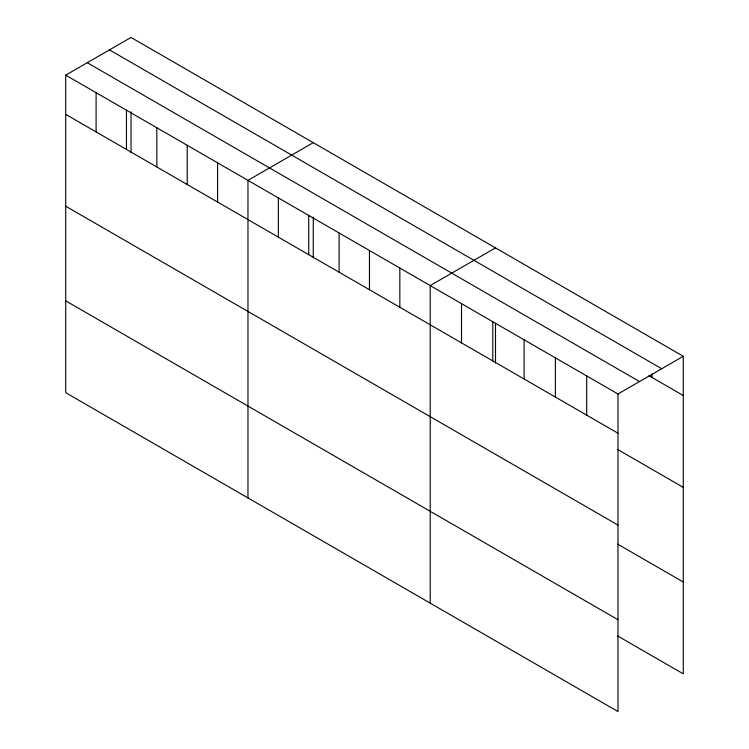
<?xml version="1.0" encoding="UTF-8"?>
<svg xmlns="http://www.w3.org/2000/svg" width="749" height="749" viewBox="0 0 749 749"><rect width="100%" height="100%" fill="white"/><g stroke="black" fill="none" stroke-linecap="round" stroke-linejoin="round"><path stroke-width="1.12" d="M65.715 75.143L617.981 393.993L617.981 711.55L65.715 392.701L65.715 75.143L131.019 37.45L683.285 356.299L683.285 673.857L617.663 635.967M313.26 142.666L247.966 180.369L247.966 497.926M495.51 247.891L430.216 285.584L430.216 603.142M617.981 393.993L683.285 356.299M109.466 49.893L661.732 368.742M648.952 375.698L683.285 395.519M87.268 62.71L639.534 381.559M65.715 114.372L617.981 433.212M617.663 449.484L683.285 487.365M65.715 206.218L617.981 525.068M617.663 544.12L683.285 582.001M65.715 300.855L617.981 619.704M651.986 373.994L651.986 377.449M586.692 375.923L586.692 415.152M555.393 357.863L555.393 397.082M524.103 339.793L524.103 379.013M495.51 323.399L495.51 363.087M492.805 321.724L492.805 360.943M461.506 303.654L461.506 342.873M399.844 268.048L399.844 307.268M369.463 250.512L369.463 289.732M339.091 232.976L339.091 272.196M313.26 217.041L313.26 257.862M308.719 215.44L308.719 254.66M278.338 197.905L278.338 237.124M217.594 162.833L217.594 202.052M187.222 145.297L187.222 184.516M156.841 127.761L156.841 166.98M131.019 111.826L131.019 152.646M126.469 110.225L126.469 149.444M96.097 92.689L96.097 131.908"/></g></svg>
